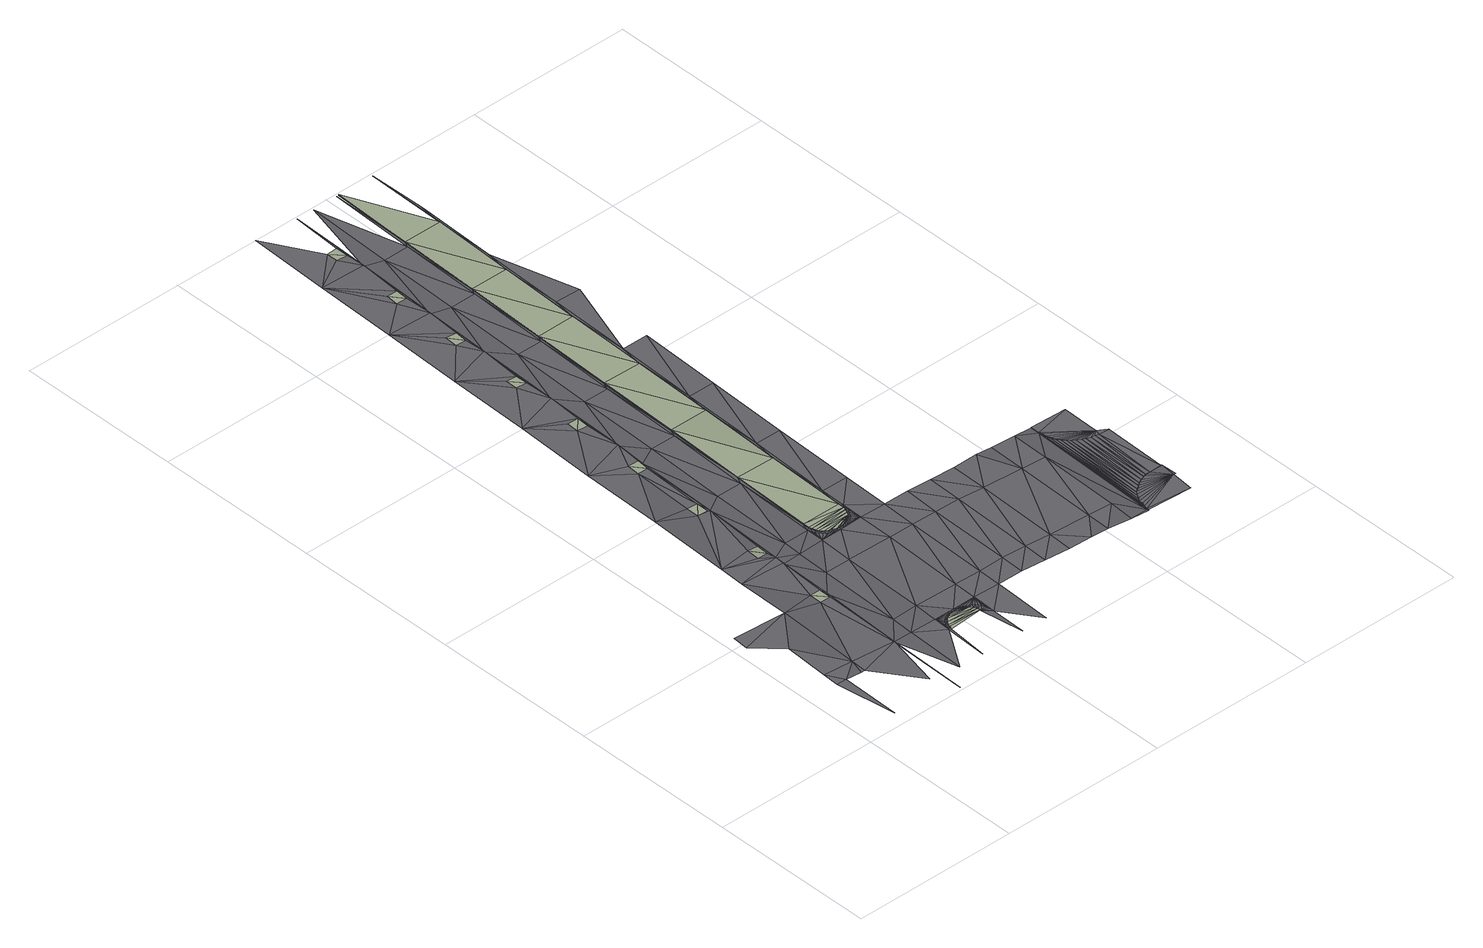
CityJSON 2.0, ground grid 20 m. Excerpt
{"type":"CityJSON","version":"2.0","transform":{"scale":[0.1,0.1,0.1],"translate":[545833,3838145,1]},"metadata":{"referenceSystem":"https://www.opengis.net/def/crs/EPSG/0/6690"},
"CityObjects":{
"road1":{"type":"Road","attributes":{"RoadStructureAttribute.sectionType":"1"},"geometry":[{"type":"MultiSurface","lod":"3","boundaries":[[[0,1,2]],[[3,2,1]],[[1,4,3]],[[1,5,4]],[[5,6,4]],[[7,4,6]],[[6,8,7]],[[9,10,7]],[[11,12,10]],[[12,11,13]],[[13,14,12]],[[13,15,16]],[[16,17,13]],[[17,18,13]],[[16,19,20]],[[14,13,18]],[[17,16,20]],[[21,22,18]],[[20,21,17]],[[14,18,22]],[[18,17,21]],[[21,23,22]],[[14,22,23]],[[21,24,23]],[[24,25,23]],[[14,23,25]],[[24,26,25]],[[14,25,27]],[[26,27,25]],[[24,28,26]],[[14,27,29]],[[26,29,27]],[[19,30,20]],[[28,31,26]],[[14,29,32]],[[20,30,21]],[[26,31,29]],[[28,33,31]],[[31,32,29]],[[21,34,24]],[[14,32,35]],[[33,36,31]],[[37,38,14]],[[31,36,32]],[[24,39,28]],[[14,35,40]],[[36,35,32]],[[33,41,36]],[[28,42,33]],[[41,43,36]],[[14,40,37]],[[36,43,35]],[[43,40,35]],[[41,44,43]],[[30,34,21]],[[33,42,41]],[[43,37,40]],[[34,39,24]],[[44,45,43]],[[39,42,28]],[[43,45,37]],[[44,46,45]],[[41,42,44]],[[45,38,37]],[[46,47,45]],[[45,47,38]],[[44,42,46]],[[46,48,47]],[[47,49,38]],[[48,50,47]],[[46,42,48]],[[47,51,49]],[[48,52,50]],[[47,50,51]],[[48,42,52]],[[52,53,50]],[[50,54,51]],[[52,55,53]],[[50,53,54]],[[56,38,49]],[[55,52,42]],[[55,57,53]],[[53,58,54]],[[55,42,57]],[[53,57,58]],[[42,59,57]],[[60,61,62]],[[57,63,58]],[[42,39,59]],[[39,64,59]],[[39,34,64]],[[34,30,62]],[[34,62,64]],[[57,65,63]],[[57,59,65]],[[66,64,62]],[[59,64,67]],[[56,54,58]],[[59,67,65]],[[61,68,62]],[[68,69,62]],[[69,70,62]],[[64,71,67]],[[49,51,56]],[[64,66,71]],[[62,72,66]],[[51,54,56]],[[62,70,72]],[[58,63,56]],[[56,69,68]],[[63,65,56]],[[65,67,56]],[[67,71,56]],[[68,61,56]],[[71,66,56]],[[70,69,56]],[[66,72,56]],[[72,70,56]],[[73,56,61]],[[61,74,73]]],"semantics":{"surfaces":[{"type":"TrafficArea","function":"2000"},{"type":"AuxiliaryTrafficArea","function":"2000"},{"type":"TrafficArea","function":"1000"},{"type":"TrafficArea","function":"1010"},{"type":"AuxiliaryTrafficArea","function":"3000"}],"values":[0,0,0,0,0,0,0,1,2,3,3,2,2,2,4,3,4,2,4,3,2,2,3,2,2,3,2,3,2,4,3,2,4,4,3,4,2,4,2,4,3,4,3,2,4,3,2,4,4,4,3,2,2,4,4,4,2,4,4,4,2,4,4,2,4,2,4,4,2,4,4,2,4,2,4,4,2,4,2,3,4,4,2,4,2,4,2,2,4,4,4,4,4,2,2,2,2,3,2,2,2,2,2,3,2,2,3,2,3,3,3,3,3,3,3,3,3,3,3,3]}}]},
"road2":{"type":"Road","attributes":{"RoadStructureAttribute.sectionType":"1"},"geometry":[{"type":"MultiSurface","lod":"3","boundaries":[[[75,76,77]],[[78,75,77]],[[79,80,76]],[[81,76,82]],[[81,83,76]],[[82,76,75]],[[81,82,84]],[[75,78,85]],[[82,75,84]],[[84,86,81]],[[85,87,75]],[[86,83,81]],[[87,85,88]],[[83,75,87]],[[79,76,83]],[[89,90,80]],[[88,91,87]],[[92,80,79]],[[84,83,86]],[[91,93,87]],[[84,75,83]],[[89,80,92]],[[94,92,79]],[[83,87,93]],[[83,95,79]],[[96,91,88]],[[79,95,94]],[[95,83,94]],[[89,92,94]],[[91,97,93]],[[93,98,83]],[[88,99,96]],[[100,90,89]],[[97,98,93]],[[94,83,101]],[[102,97,91]],[[94,101,89]],[[103,96,99]],[[90,104,105]],[[106,107,99]],[[99,108,103]],[[109,90,100]],[[110,106,99]],[[99,107,108]],[[111,110,99]],[[112,103,108]],[[113,111,99]],[[112,114,103]],[[96,103,114]],[[115,108,107]],[[115,112,108]],[[115,107,106]],[[116,113,99]],[[96,114,117]],[[83,118,101]],[[114,112,119]],[[112,120,119]],[[100,89,101]],[[114,119,121]],[[121,117,114]],[[115,122,120]],[[120,112,115]],[[96,117,123]],[[124,115,106]],[[124,106,110]],[[115,124,122]],[[125,123,117]],[[117,121,125]],[[118,83,98]],[[126,122,124]],[[101,127,100]],[[128,124,110]],[[124,128,126]],[[128,110,111]],[[129,128,111]],[[99,130,116]],[[91,96,102]],[[129,111,113]],[[127,109,100]],[[129,131,128]],[[90,109,104]],[[102,96,123]],[[101,118,127]],[[129,113,116]],[[129,132,131]],[[132,129,116]],[[125,133,123]],[[134,131,132]],[[132,116,130]],[[118,109,127]],[[109,118,98]],[[135,132,130]],[[134,132,135]],[[97,136,98]],[[137,134,135]],[[135,130,138]],[[139,105,104]],[[135,140,137]],[[140,135,138]],[[140,141,137]],[[122,126,142]],[[136,143,98]],[[109,98,143]],[[140,138,144]],[[120,122,145]],[[126,128,142]],[[119,120,146]],[[147,148,105]],[[149,140,144]],[[128,131,142]],[[141,140,149]],[[147,105,139]],[[121,119,150]],[[151,141,149]],[[125,121,150]],[[131,134,142]],[[149,144,152]],[[136,97,102]],[[153,144,138]],[[149,154,151]],[[134,137,142]],[[154,149,152]],[[102,123,133]],[[105,155,156]],[[153,152,144]],[[137,141,142]],[[157,151,154]],[[147,139,104]],[[138,130,153]],[[154,152,158]],[[104,109,159]],[[145,122,142]],[[141,151,142]],[[153,158,152]],[[157,154,160]],[[146,120,145]],[[154,158,161]],[[151,157,142]],[[162,142,157]],[[162,157,160]],[[160,154,161]],[[150,119,146]],[[153,161,158]],[[133,125,163]],[[104,159,147]],[[159,109,147]],[[162,160,164]],[[160,161,165]],[[163,125,150]],[[164,160,165]],[[142,162,164]],[[153,165,161]],[[136,166,143]],[[164,165,167]],[[153,167,165]],[[142,164,168]],[[105,148,155]],[[109,143,169]],[[168,164,167]],[[145,142,168]],[[109,148,147]],[[153,170,167]],[[171,102,133]],[[168,167,170]],[[145,168,172]],[[166,169,143]],[[172,168,170]],[[146,145,172]],[[153,173,170]],[[172,174,146]],[[174,150,146]],[[172,170,173]],[[153,175,173]],[[163,150,174]],[[174,172,175]],[[172,173,175]],[[153,176,175]],[[163,174,177]],[[148,109,169]],[[178,156,155]],[[174,175,176]],[[177,174,176]],[[136,102,171]],[[171,166,136]],[[179,180,133]],[[181,133,163]],[[182,156,178]],[[182,183,156]],[[177,176,184]],[[181,163,177]],[[176,153,185]],[[156,186,187]],[[155,148,188]],[[171,133,180]],[[178,155,188]],[[181,177,184]],[[189,184,176]],[[188,182,178]],[[183,148,169]],[[185,189,176]],[[179,133,181]],[[166,190,169]],[[156,183,186]],[[188,183,182]],[[188,148,183]],[[191,171,180]],[[190,192,169]],[[179,193,180]],[[194,187,186]],[[183,169,192]],[[166,171,191]],[[181,184,195]],[[189,196,184]],[[191,190,166]],[[196,195,184]],[[197,187,194]],[[197,198,187]],[[193,199,180]],[[200,179,181]],[[194,186,201]],[[186,183,201]],[[187,202,203]],[[201,197,194]],[[191,180,199]],[[204,181,195]],[[198,183,192]],[[204,200,181]],[[193,179,200]],[[187,198,202]],[[201,198,197]],[[190,205,192]],[[201,183,198]],[[205,206,192]],[[191,207,190]],[[207,191,199]],[[198,192,206]],[[208,203,202]],[[193,209,199]],[[210,203,208]],[[204,195,211]],[[196,212,195]],[[213,214,203]],[[207,205,190]],[[212,211,195]],[[210,215,203]],[[202,198,216]],[[208,202,216]],[[217,193,200]],[[216,210,208]],[[217,200,204]],[[215,198,206]],[[207,199,209]],[[209,193,218]],[[217,204,211]],[[203,215,219]],[[203,219,213]],[[216,215,210]],[[218,193,217]],[[205,220,206]],[[216,198,215]],[[220,221,206]],[[215,206,221]],[[207,222,205]],[[222,207,209]],[[218,223,209]],[[217,211,224]],[[212,225,211]],[[213,219,226]],[[219,215,226]],[[225,224,211]],[[226,227,213]],[[223,228,209]],[[229,218,217]],[[226,215,227]],[[230,215,221]],[[220,205,222]],[[222,209,228]],[[229,217,224]],[[215,230,227]],[[223,218,229]],[[220,231,221]],[[222,232,220]],[[232,222,228]],[[223,233,228]],[[229,224,234]],[[235,234,224]],[[236,223,229]],[[231,220,232]],[[232,228,237]],[[237,228,233]],[[238,229,234]],[[233,223,236]],[[229,238,236]],[[235,239,234]],[[240,232,237]],[[241,237,233]],[[238,234,239]],[[242,233,236]],[[243,238,239]],[[236,238,243]],[[244,233,242]],[[242,236,243]],[[243,239,245]],[[243,246,242]],[[246,243,245]]],"semantics":{"surfaces":[{"type":"TrafficArea","function":"2000"},{"type":"AuxiliaryTrafficArea","function":"5000"},{"type":"AuxiliaryTrafficArea","function":"2000"},{"type":"TrafficArea","function":"1000"},{"type":"TrafficArea","function":"1010"},{"type":"AuxiliaryTrafficArea","function":"3000"}],"values":[0,0,0,0,0,0,1,2,0,1,2,0,3,2,0,0,3,0,0,3,0,0,1,2,0,4,1,0,0,3,2,4,0,3,0,4,0,4,0,4,4,0,4,4,4,3,4,3,3,3,3,3,4,3,0,5,5,1,5,5,5,5,3,3,3,5,5,5,2,5,1,3,5,3,3,4,4,3,0,5,0,3,0,3,5,3,5,5,3,0,2,3,5,3,5,3,0,5,3,5,5,3,2,3,5,5,5,0,3,5,5,0,5,5,5,5,3,4,4,5,5,3,3,0,4,5,5,1,4,3,0,5,5,4,5,5,3,5,5,5,3,5,4,5,1,0,5,3,5,3,5,4,3,3,4,5,0,2,3,5,0,4,3,3,5,3,3,5,4,5,5,3,4,5,3,3,4,5,2,0,3,3,4,4,5,5,0,0,3,5,4,0,0,3,1,3,4,1,2,4,5,3,0,0,0,3,3,5,0,2,4,3,4,4,4,0,0,5,5,1,0,0,1,3,3,2,5,5,0,0,3,0,3,4,3,2,0,5,0,3,4,0,4,4,0,0,1,5,1,5,2,3,5,3,0,0,0,5,3,0,3,2,4,3,5,3,4,1,0,4,1,5,5,0,2,4,3,3,0,5,3,4,3,5,3,4,5,4,3,5,3,5,5,4,3,5,3,5,3,5,5,5,3,5,3]}}]},
"road3":{"type":"Road","attributes":{"RoadStructureAttribute.sectionType":"4"},"geometry":[{"type":"MultiSurface","lod":"3","boundaries":[[[247,248,249]],[[247,250,248]],[[250,251,248]],[[250,252,251]],[[250,253,252]],[[250,254,253]],[[250,255,254]],[[250,256,255]],[[250,257,256]],[[250,258,257]],[[259,260,250]],[[250,261,259]],[[250,262,261]],[[250,260,263]],[[263,264,250]],[[264,258,250]],[[250,265,262]],[[266,3,4]],[[4,267,266]],[[267,268,266]],[[267,269,268]],[[78,77,270]],[[270,271,78]],[[271,272,78]],[[77,267,270]],[[7,273,274]],[[274,4,7]],[[274,267,4]],[[7,272,273]],[[273,272,271]],[[270,267,274]],[[275,276,277]],[[277,278,275]],[[275,279,276]],[[279,280,276]],[[279,281,280]],[[281,282,280]],[[281,283,282]],[[283,284,282]],[[283,285,284]],[[285,286,284]],[[285,287,286]],[[287,288,286]],[[287,289,288]],[[289,290,288]],[[289,291,290]],[[291,292,290]],[[291,293,292]],[[293,294,292]],[[293,295,294]],[[295,296,294]],[[295,297,296]],[[297,298,296]],[[297,299,298]],[[299,300,298]],[[299,301,300]],[[301,302,300]],[[301,303,302]],[[303,304,302]],[[277,305,306]],[[306,307,277]],[[308,309,278]],[[278,310,308]],[[278,307,310]],[[278,277,307]],[[306,311,312]],[[312,307,306]],[[313,308,310]],[[310,314,313]],[[307,312,314]],[[314,310,307]],[[315,316,317]],[[316,312,311]],[[318,319,320]],[[318,314,319]],[[313,314,318]],[[319,314,312]],[[312,315,319]],[[312,316,315]],[[321,315,317]],[[321,322,315]],[[323,320,319]],[[319,324,323]],[[319,315,324]],[[315,322,324]],[[325,326,322]],[[322,321,325]],[[327,323,324]],[[324,328,327]],[[324,322,328]],[[322,326,328]],[[185,329,326]],[[326,325,185]],[[73,327,328]],[[328,330,73]],[[328,326,330]],[[326,329,330]],[[329,185,153]],[[153,331,329]],[[56,73,330]],[[330,332,56]],[[330,329,332]],[[329,331,332]],[[130,331,153]],[[99,333,130]],[[56,332,38]],[[38,334,14]],[[334,332,331]],[[331,333,334]],[[331,130,333]],[[334,38,332]],[[99,88,335]],[[335,333,99]],[[12,14,334]],[[334,336,12]],[[334,333,336]],[[333,335,336]],[[335,88,85]],[[85,337,335]],[[10,12,336]],[[336,337,10]],[[336,335,337]],[[338,339,340]],[[339,341,340]],[[339,342,341]],[[300,302,341]],[[341,298,300]],[[342,343,341]],[[343,344,341]],[[341,296,298]],[[344,345,341]],[[341,294,296]],[[345,346,341]],[[288,290,341]],[[341,346,288]],[[290,292,341]],[[341,292,294]],[[347,341,302]],[[304,347,302]],[[278,309,249]],[[249,248,278]],[[303,301,261]],[[261,262,303]],[[301,259,261]],[[301,299,259]],[[299,260,259]],[[299,297,260]],[[297,263,260]],[[248,275,278]],[[248,251,275]],[[251,279,275]],[[252,281,279]],[[279,251,252]],[[252,253,281]],[[253,283,281]],[[253,254,283]],[[254,285,283]],[[254,255,285]],[[255,287,285]],[[257,291,289]],[[289,256,257]],[[293,291,258]],[[258,264,293]],[[295,293,264]],[[264,263,295]],[[255,256,287]],[[256,289,287]],[[257,258,291]],[[263,297,295]],[[270,274,273]],[[273,271,270]],[[78,272,337]],[[337,85,78]],[[272,7,10]],[[10,337,272]],[[338,305,277]],[[277,339,338]],[[280,343,342]],[[342,276,280]],[[342,339,276]],[[280,282,343]],[[282,344,343]],[[284,345,344]],[[344,282,284]],[[284,286,345]],[[286,346,345]],[[286,288,346]],[[339,277,276]]],"semantics":{"surfaces":[{"type":"TrafficArea","function":"2000"},{"type":"TrafficArea","function":"1020"},{"type":"AuxiliaryTrafficArea","function":"2000"},{"type":"AuxiliaryTrafficArea","function":"5000"}],"values":[0,0,0,0,0,0,0,0,0,0,0,0,0,0,0,0,0,0,0,0,0,0,0,0,0,0,0,0,0,0,0,1,1,1,1,1,1,1,1,1,1,1,1,1,1,1,1,1,1,1,1,1,1,1,1,1,1,1,1,1,1,1,1,1,1,1,1,1,1,1,1,1,1,1,1,1,1,1,1,1,1,1,1,1,1,1,1,1,1,1,1,1,1,1,1,1,1,1,1,1,1,1,1,1,1,1,1,1,1,1,1,1,1,1,1,1,1,1,1,1,1,1,0,0,0,0,0,0,0,0,0,0,0,0,0,0,0,0,0,2,2,2,2,2,2,2,2,2,2,2,2,2,2,2,2,2,2,2,2,2,2,2,2,2,2,2,2,2,2,3,3,2,2,2,2,2,2,2,2,2,2,2,2,2,2,2,2,2]}}]}
},
"vertices":[
[45,13,10],[47,85,10],[35,85,10],[36,105,10],[72,103,9],[66,84,9],[71,84,9],[126,100,7],[109,31,8],[123,2,7],[126,100,6],[145,26,7],[148,99,7],[177,76,8],[178,97,8],[175,25,8],[179,74,8],[180,78,8],[178,79,8],[179,74,9],[180,78,9],[181,81,9],[179,82,9],[181,85,9],[183,85,9],[182,88,9],[186,88,9],[185,90,9],[186,88,10],[187,92,9],[220,76,10],[189,90,9],[190,93,9],[189,90,10],[219,80,10],[193,95,9],[193,92,9],[199,96,9],[202,96,9],[218,83,10],[196,96,9],[193,92,10],[215,87,10],[197,93,9],[197,93,10],[201,93,9],[201,93,10],[205,93,9],[205,93,10],[205,96,9],[208,92,9],[208,95,9],[208,92,10],[212,90,9],[211,93,9],[212,90,10],[229,95,10],[215,87,9],[214,92,9],[218,83,9],[227,23,10],[228,66,10],[220,76,9],[217,90,9],[219,80,9],[219,88,10],[225,80,10],[221,86,10],[228,68,10],[228,71,10],[227,74,10],[223,83,10],[226,77,10],[260,93,11],[257,21,11],
[133,279,6],[79,299,8],[78,269,8],[132,267,6],[122,380,6],[83,399,8],[119,304,7],[118,289,7],[137,378,6],[131,289,6],[132,267,5],[132,304,6],[133,279,5],[154,267,6],[125,469,6],[86,499,7],[155,289,6],[122,395,6],[137,378,5],[135,394,6],[135,379,6],[184,287,8],[158,389,6],[140,478,5],[184,266,8],[126,484,6],[138,469,6],[188,388,7],[185,283,8],[128,560,6],[90,599,7],[191,273,8],[188,276,8],[186,279,8],[142,516,6],[194,270,8],[197,268,9],[189,281,8],[201,267,9],[188,285,8],[191,278,8],[204,266,9],[187,289,8],[140,478,6],[188,285,9],[189,281,9],[187,289,9],[191,278,9],[187,296,8],[194,274,8],[187,296,9],[194,274,9],[139,484,6],[198,272,9],[201,270,9],[208,265,9],[201,270,10],[205,268,9],[191,396,8],[205,268,10],[209,268,9],[162,489,6],[209,268,10],[212,265,9],[129,575,6],[213,268,9],[213,268,10],[228,276,10],[142,516,5],[216,266,9],[230,280,10],[232,284,10],[142,574,6],[145,616,6],[217,269,9],[233,288,10],[217,269,10],[219,267,9],[235,265,10],[221,271,9],[131,651,6],[93,699,7],[221,271,10],[223,269,9],[141,559,6],[225,273,9],[226,271,9],[225,273,10],[233,295,10],[228,276,9],[229,273,9],[165,589,6],[231,276,9],[230,280,9],[145,616,5],[233,280,9],[192,488,7],[232,284,9],[235,283,9],[233,288,9],[235,287,9],[236,292,9],[233,295,9],[131,666,6],[195,496,8],[195,496,7],[237,394,9],[144,665,6],[148,716,6],[237,322,9],[266,264,10],[134,742,6],[97,798,7],[144,650,6],[268,321,10],[169,689,6],[195,588,7],[148,716,5],[198,596,8],[135,757,6],[241,422,9],[271,421,10],[148,756,6],[151,797,6],[198,596,7],[240,494,10],[147,741,6],[137,830,6],[100,898,7],[240,494,9],[173,789,6],[151,797,5],[199,688,7],[138,845,6],[202,695,7],[151,845,6],[244,522,9],[275,521,10],[141,935,6],[104,998,7],[155,897,6],[150,830,6],[244,594,9],[202,695,8],[141,921,6],[176,889,6],[155,897,5],[203,788,7],[206,795,8],[248,622,9],[279,621,10],[154,920,6],[154,935,6],[206,795,7],[247,694,9],[159,997,5],[180,996,6],[206,888,7],[209,895,8],[251,722,9],[282,721,9],[251,794,9],[209,895,7],[251,794,8],[255,824,8],[210,995,7],[213,995,7],[255,894,9],[255,894,8],[213,995,8],[259,924,8],[258,994,8],
[507,80,7],[453,85,7],[453,83,7],[508,106,8],[454,90,7],[455,94,7],[456,99,7],[458,103,7],[461,108,7],[464,112,7],[468,115,7],[472,118,7],[490,126,7],[486,125,7],[495,126,7],[511,126,7],[481,123,7],[476,121,7],[511,106,8],[38,158,11],[76,205,9],[9,188,11],[10,207,11],[115,210,7],[128,210,7],[130,202,7],[128,195,7],[115,195,7],[454,90,6],[460,244,5],[459,248,5],[453,85,6],[455,94,6],[460,239,5],[456,99,6],[462,234,5],[458,103,6],[464,229,5],[461,108,6],[467,225,5],[464,112,6],[470,221,6],[468,115,6],[473,217,6],[472,118,6],[477,214,6],[476,121,6],[482,211,6],[481,123,6],[486,209,6],[486,125,6],[491,207,6],[490,126,6],[496,206,6],[495,126,6],[500,205,6],[511,126,6],[513,204,6],[459,259,5],[437,259,7],[436,214,7],[431,84,7],[453,83,6],[432,114,8],[407,260,8],[406,215,8],[401,86,9],[402,115,9],[356,217,10],[387,261,9],[357,261,9],[379,87,10],[352,117,10],[351,88,10],[326,262,10],[324,219,11],[320,90,11],[321,119,11],[296,263,11],[294,220,11],[290,92,12],[291,120,12],[264,221,11],[261,121,11],[234,222,10],[230,123,10],[182,225,8],[179,125,9],[152,226,7],[149,126,7],[130,202,6],[459,259,6],[459,248,6],[503,257,6],[501,211,7],[460,244,6],[460,239,6],[462,234,6],[464,229,6],[467,225,6],[513,205,6]
]}
